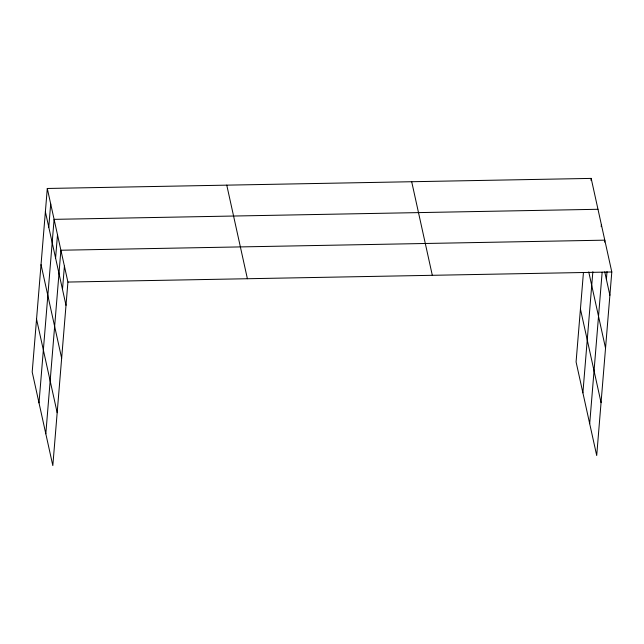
<?xml version="1.0" encoding="UTF-8"?>
<svg xmlns="http://www.w3.org/2000/svg" width="644" height="644" viewBox="0 0 644 644"><rect width="100%" height="100%" fill="white"/><g stroke="black" fill="none" stroke-linecap="round" stroke-linejoin="round"><path stroke-width="0.97" d="M47.294 188.475L32.2 372.015L52.824 465.596L67.918 282.056L47.294 188.475L591.176 178.404L611.8 271.985L596.706 455.525L576.082 361.944L583.424 272.726M48.783 227.187L50.691 203.915M39.002 402.894L54.096 219.354L597.978 209.284M55.585 258.075L57.501 234.794M45.813 433.782L60.898 250.234L604.788 240.164L604.627 242.104M62.492 289.422L64.408 266.149M591.015 180.344L591.176 178.404M582.892 392.824L592.85 271.736M601.222 226.664L601.383 224.724M589.695 423.712L602.148 272.259M606.382 279.351L607.018 271.591M67.918 282.056L611.8 271.985M604.732 271.865L609.884 295.258M588.745 271.937L605.537 348.146M580.437 309.056L601.061 402.637M411.693 181.729L432.317 275.31M226.769 185.15L247.393 278.731M45.378 211.747L66.002 305.328M41.031 264.636L61.655 358.217M36.547 319.126L57.171 412.707"/></g></svg>
